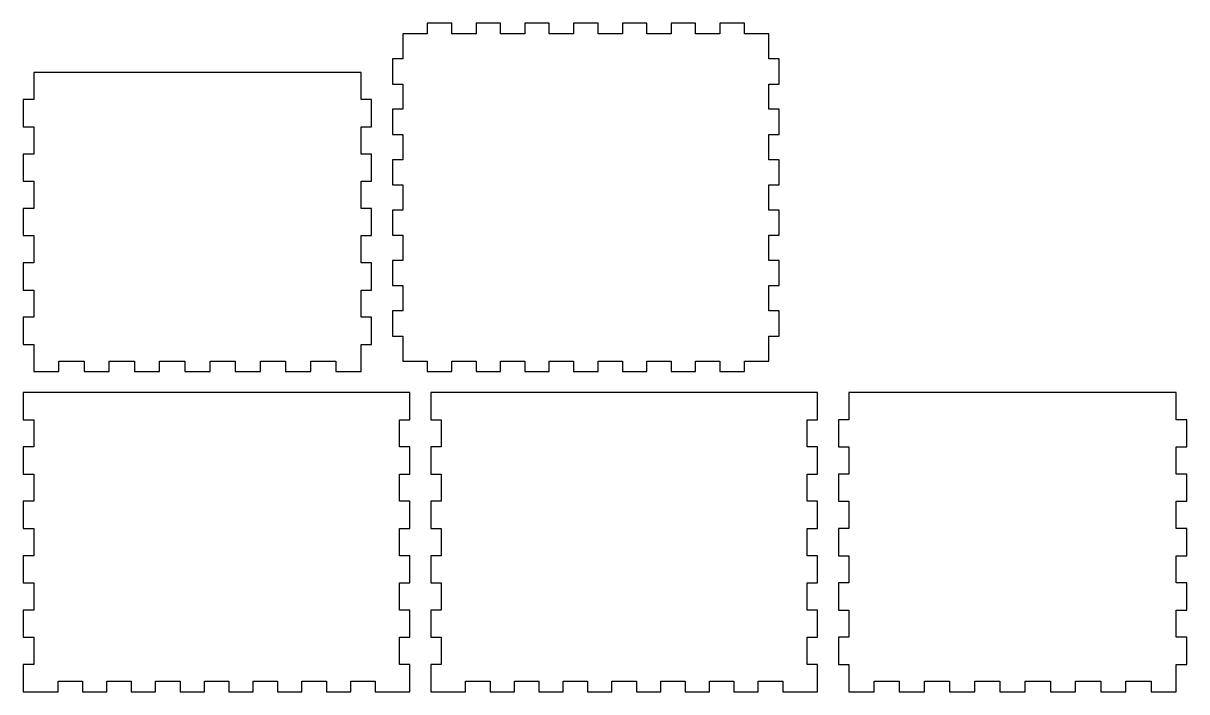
# Model space of a CAD drawing. Header units: metres. Extents: x 6 to 340, y 6 to 198.
import ezdxf

# ---------------------------------------------------------------- set-up
doc = ezdxf.new("R2010")
doc.units = ezdxf.units.M

msp = doc.modelspace()

# ---------------------------------------------------------------- linework, layer by layer
at = {"layer": 'CUT'}
for points in [[(115.13, 101), (122.14, 101), (122.14, 98), (129.151, 98), (129.151, 101), (136.161, 101), (136.161, 98), (143.172, 98), (143.172, 101), (150.182, 101), (150.182, 98), (157.193, 98), (157.193, 101), (164.203, 101), (164.203, 98), (171.214, 98), (171.214, 101), (178.224, 101), (178.224, 98), (185.235, 98), (185.235, 101), (192.245, 101), (192.245, 98), (199.256, 98), (199.256, 101), (206.266, 101), (206.266, 98), (213.277, 98), (213.277, 101), (220.287, 101), (220.287, 108.241), (223.287, 108.241), (223.287, 115.482), (220.287, 115.482), (220.287, 122.722), (223.287, 122.722), (223.287, 129.963), (220.287, 129.963), (220.287, 137.204), (223.287, 137.204), (223.287, 144.445), (220.287, 144.445), (220.287, 151.685), (223.287, 151.685), (223.287, 158.926), (220.287, 158.926), (220.287, 166.167), (223.287, 166.167), (223.287, 173.408), (220.287, 173.408), (220.287, 180.648), (223.287, 180.648), (223.287, 187.889), (220.287, 187.889), (220.287, 195.13), (213.277, 195.13), (213.277, 198.13), (206.266, 198.13), (206.266, 195.13), (199.256, 195.13), (199.256, 198.13), (192.245, 198.13), (192.245, 195.13), (185.235, 195.13), (185.235, 198.13), (178.224, 198.13), (178.224, 195.13), (171.214, 195.13), (171.214, 198.13), (164.203, 198.13), (164.203, 195.13), (157.193, 195.13), (157.193, 198.13), (150.182, 198.13), (150.182, 195.13), (143.172, 195.13), (143.172, 198.13), (136.161, 198.13), (136.161, 195.13), (129.151, 195.13), (129.151, 198.13), (122.14, 198.13), (122.14, 195.13), (115.13, 195.13), (115.13, 187.889), (112.13, 187.889), (112.13, 180.648), (115.13, 180.648), (115.13, 173.408), (112.13, 173.408), (112.13, 166.167), (115.13, 166.167), (115.13, 158.926), (112.13, 158.926), (112.13, 151.685), (115.13, 151.685), (115.13, 144.445), (112.13, 144.445), (112.13, 137.204), (115.13, 137.204), (115.13, 129.963), (112.13, 129.963), (112.13, 122.722), (115.13, 122.722), (115.13, 115.482), (112.13, 115.482), (112.13, 108.241), (115.13, 108.241)], [(9, 98), (16.241, 98), (16.241, 101), (23.482, 101), (23.482, 98), (30.722, 98), (30.722, 101), (37.963, 101), (37.963, 98), (45.204, 98), (45.204, 101), (52.445, 101), (52.445, 98), (59.685, 98), (59.685, 101), (66.926, 101), (66.926, 98), (74.167, 98), (74.167, 101), (81.408, 101), (81.408, 98), (88.648, 98), (88.648, 101), (95.889, 101), (95.889, 98), (103.13, 98), (103.13, 105.818), (106.13, 105.818), (106.13, 113.636), (103.13, 113.636), (103.13, 121.455), (106.13, 121.455), (106.13, 129.273), (103.13, 129.273), (103.13, 137.091), (106.13, 137.091), (106.13, 144.909), (103.13, 144.909), (103.13, 152.727), (106.13, 152.727), (106.13, 160.545), (103.13, 160.545), (103.13, 168.364), (106.13, 168.364), (106.13, 176.182), (103.13, 176.182), (103.13, 184), (9, 184), (9, 176.182), (6, 176.182), (6, 168.364), (9, 168.364), (9, 160.545), (6, 160.545), (6, 152.727), (9, 152.727), (9, 144.909), (6, 144.909), (6, 137.091), (9, 137.091), (9, 129.273), (6, 129.273), (6, 121.455), (9, 121.455), (9, 113.636), (6, 113.636), (6, 105.818), (9, 105.818)], [(6, 6), (16.011, 6), (16.011, 9), (23.021, 9), (23.021, 6), (30.032, 6), (30.032, 9), (37.042, 9), (37.042, 6), (44.053, 6), (44.053, 9), (51.063, 9), (51.063, 6), (58.074, 6), (58.074, 9), (65.084, 9), (65.084, 6), (72.095, 6), (72.095, 9), (79.105, 9), (79.105, 6), (86.116, 6), (86.116, 9), (93.126, 9), (93.126, 6), (100.137, 6), (100.137, 9), (107.147, 9), (107.147, 6), (117.158, 6), (117.158, 13.818), (114.158, 13.818), (114.158, 21.636), (117.158, 21.636), (117.158, 29.455), (114.158, 29.455), (114.158, 37.273), (117.158, 37.273), (117.158, 45.091), (114.158, 45.091), (114.158, 52.909), (117.158, 52.909), (117.158, 60.727), (114.158, 60.727), (114.158, 68.545), (117.158, 68.545), (117.158, 76.364), (114.158, 76.364), (114.158, 84.182), (117.158, 84.182), (117.158, 92), (6, 92), (6, 84.182), (9, 84.182), (9, 76.364), (6, 76.364), (6, 68.545), (9, 68.545), (9, 60.727), (6, 60.727), (6, 52.909), (9, 52.909), (9, 45.091), (6, 45.091), (6, 37.273), (9, 37.273), (9, 29.455), (6, 29.455), (6, 21.636), (9, 21.636), (9, 13.818), (6, 13.818)], [(123.158, 6), (133.168, 6), (133.168, 9), (140.179, 9), (140.179, 6), (147.189, 6), (147.189, 9), (154.2, 9), (154.2, 6), (161.21, 6), (161.21, 9), (168.221, 9), (168.221, 6), (175.231, 6), (175.231, 9), (182.242, 9), (182.242, 6), (189.252, 6), (189.252, 9), (196.263, 9), (196.263, 6), (203.273, 6), (203.273, 9), (210.284, 9), (210.284, 6), (217.294, 6), (217.294, 9), (224.305, 9), (224.305, 6), (234.315, 6), (234.315, 13.818), (231.315, 13.818), (231.315, 21.636), (234.315, 21.636), (234.315, 29.455), (231.315, 29.455), (231.315, 37.273), (234.315, 37.273), (234.315, 45.091), (231.315, 45.091), (231.315, 52.909), (234.315, 52.909), (234.315, 60.727), (231.315, 60.727), (231.315, 68.545), (234.315, 68.545), (234.315, 76.364), (231.315, 76.364), (231.315, 84.182), (234.315, 84.182), (234.315, 92), (123.158, 92), (123.158, 84.182), (126.158, 84.182), (126.158, 76.364), (123.158, 76.364), (123.158, 68.545), (126.158, 68.545), (126.158, 60.727), (123.158, 60.727), (123.158, 52.909), (126.158, 52.909), (126.158, 45.091), (123.158, 45.091), (123.158, 37.273), (126.158, 37.273), (126.158, 29.455), (123.158, 29.455), (123.158, 21.636), (126.158, 21.636), (126.158, 13.818), (123.158, 13.818)], [(243.315, 6), (250.556, 6), (250.556, 9), (257.797, 9), (257.797, 6), (265.037, 6), (265.037, 9), (272.278, 9), (272.278, 6), (279.519, 6), (279.519, 9), (286.76, 9), (286.76, 6), (294, 6), (294, 9), (301.241, 9), (301.241, 6), (308.482, 6), (308.482, 9), (315.723, 9), (315.723, 6), (322.963, 6), (322.963, 9), (330.204, 9), (330.204, 6), (337.445, 6), (337.445, 13.818), (340.445, 13.818), (340.445, 21.636), (337.445, 21.636), (337.445, 29.455), (340.445, 29.455), (340.445, 37.273), (337.445, 37.273), (337.445, 45.091), (340.445, 45.091), (340.445, 52.909), (337.445, 52.909), (337.445, 60.727), (340.445, 60.727), (340.445, 68.545), (337.445, 68.545), (337.445, 76.364), (340.445, 76.364), (340.445, 84.182), (337.445, 84.182), (337.445, 92), (243.315, 92), (243.315, 84.182), (240.315, 84.182), (240.315, 76.364), (243.315, 76.364), (243.315, 68.545), (240.315, 68.545), (240.315, 60.727), (243.315, 60.727), (243.315, 52.909), (240.315, 52.909), (240.315, 45.091), (243.315, 45.091), (243.315, 37.273), (240.315, 37.273), (240.315, 29.455), (243.315, 29.455), (243.315, 21.636), (240.315, 21.636), (240.315, 13.818), (243.315, 13.818)]]:
    msp.add_lwpolyline(points, close=True, dxfattribs=at)

doc.saveas('drawing.dxf')
